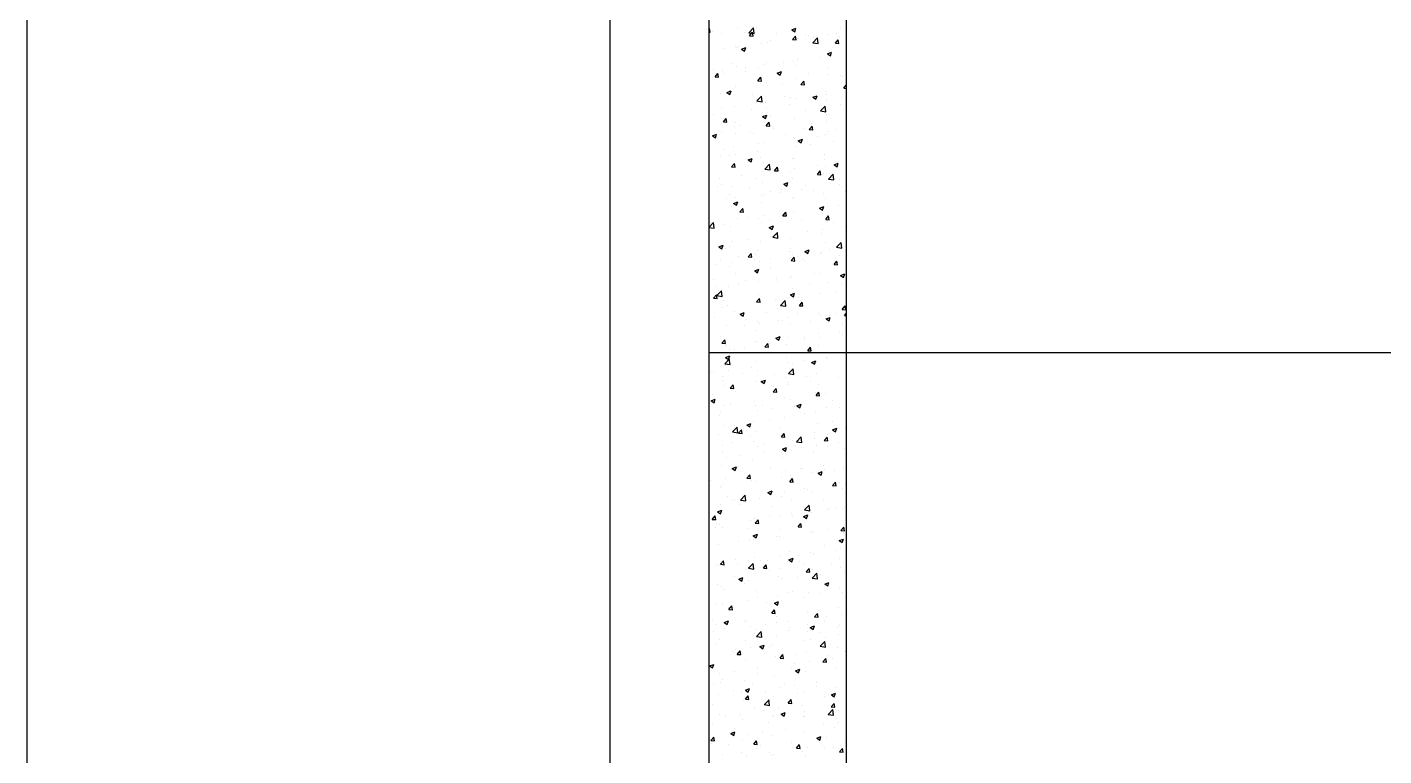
# Model space of a CAD drawing. Header units: millimetres. Extents: x 331487 to 517269, y 198509 to 399936.
# Drawn here: x 424804 to 427073, y 319080 to 320298 of the extents above; entities that cross this region are included whole.
import ezdxf

# ---------------------------------------------------------------- set-up
doc = ezdxf.new("R2010")
doc.units = ezdxf.units.MM
doc.header["$MEASUREMENT"] = 0
doc.layers.add('COLUMN', color=6, linetype='Continuous')
doc.layers.add('FOOTING', color=5, linetype='Continuous')

msp = doc.modelspace()

# ---------------------------------------------------------------- linework, layer by layer
at = {"layer": 'COLUMN'}
for p, q in [((425944.3, 321603.5), (425944.3, 317903.5)), ((426174.3, 318133.5), (426174.3, 321603.5))]:
    msp.add_line(p, q, dxfattribs=at)
at = {"layer": 'COLUMN', "color": 2, "linetype": 'Continuous'}
for p, q in [((425944.3, 320294.3), (425945.6, 320295.8)), ((425944.3, 320289.7), (425946.7, 320289.5)), ((425946.7, 320289.5), (425945.6, 320295.8)), ((425949.9, 320291.2), (425949.9, 320291.2)), ((425992.6, 320298.1), (425992.6, 320298.1)), ((426011.2, 320288.6), (426019, 320296.8)), ((426020.1, 320287.3), (426019, 320296.8)), ((426023.5, 320297.9), (426023.5, 320297.9)), ((426082.9, 320293.6), (426089.9, 320296.3)), ((426082.9, 320293.6), (426087.9, 320290.2)), ((426087.9, 320290.2), (426089.9, 320296.3)), ((426164.1, 320296), (426164.1, 320296)), ((425965.2, 320287.9), (425965.2, 320287.9)), ((426003.3, 320289), (426003.3, 320289)), ((426011.2, 320288.6), (426020.1, 320287.3)), ((426012.5, 320283.8), (426017.3, 320289.5)), ((426012.5, 320283.8), (426018.4, 320283.2)), ((426018.4, 320283.2), (426017.3, 320289.5)), ((426031.5, 320270.3), (426031.5, 320270.3)), ((426042.7, 320271.8), (426042.7, 320271.8)), ((426047.5, 320276), (426047.5, 320276)), ((426056.7, 320286.7), (426056.7, 320286.7)), ((426084.2, 320277.5), (426089, 320283.2)), ((426084.2, 320277.5), (426090.2, 320277)), ((426090.2, 320277), (426089, 320283.2)), ((426093.2, 320278.3), (426093.2, 320278.3)), ((426094.6, 320278.6), (426094.6, 320278.6)), ((426105.8, 320286), (426105.8, 320286)), ((426110.1, 320284.5), (426110.1, 320284.5)), ((426117.9, 320272.1), (426125.7, 320280.2)), ((426117.9, 320272.1), (426126.8, 320270.7)), ((426119.6, 320281.9), (426119.6, 320281.9)), ((426126.8, 320270.7), (426125.7, 320280.2)), ((426145.1, 320285.7), (426145.1, 320285.7)), ((426155.9, 320271.2), (426160.7, 320277)), ((426155.9, 320271.2), (426161.9, 320270.7)), ((426157.5, 320286.9), (426157.5, 320286.9)), ((426161.9, 320270.7), (426160.7, 320277)), ((426163.5, 320282.2), (426163.5, 320282.2)), ((425968.6, 320262), (425968.6, 320262)), ((425989.2, 320266), (425989.2, 320266)), ((425991.3, 320264.8), (425991.3, 320264.8)), ((425993.6, 320265.3), (425993.6, 320265.3)), ((425998.9, 320261.3), (426005.9, 320264)), ((425998.9, 320261.3), (426003.8, 320258)), ((426003.8, 320258), (426005.9, 320264)), ((426092, 320245), (426092, 320245)), ((426131.2, 320247.4), (426131.2, 320247.4)), ((426142.6, 320253.3), (426149.6, 320256)), ((426142.6, 320253.3), (426147.6, 320250)), ((426143.9, 320252.5), (426143.9, 320252.5)), ((426144, 320251), (426144, 320251)), ((426147.5, 320250), (426149.6, 320256)), ((425951.5, 320226.7), (425951.5, 320226.7)), ((425967.3, 320225.9), (425967.3, 320225.9)), ((425983.8, 320237.9), (425983.8, 320237.9)), ((425990.1, 320231.5), (425990.1, 320231.5)), ((426004.9, 320224.4), (426004.9, 320224.4)), ((426005.2, 320230.8), (426005.2, 320230.8)), ((426027.3, 320231), (426027.3, 320231)), ((426037.2, 320235.6), (426037.2, 320235.6)), ((426041.5, 320238.6), (426041.5, 320238.6)), ((426058.3, 320222.2), (426058.3, 320222.2)), ((426058.6, 320221.1), (426065.6, 320223.8)), ((426063.5, 320217.7), (426065.6, 320223.8)), ((426068.3, 320239.2), (426068.3, 320239.2)), ((426085.7, 320241), (426085.7, 320241)), ((426090.6, 320233.4), (426090.6, 320233.4)), ((426093.3, 320242.4), (426093.3, 320242.4)), ((426144, 320231.1), (426144, 320231.1)), ((425954.6, 320214.8), (425959.4, 320220.6)), ((425954.6, 320214.8), (425960.6, 320214.3)), ((425960.6, 320214.3), (425959.4, 320220.6)), ((425969, 320221), (425969, 320221)), ((426026.3, 320208.5), (426031.2, 320214.3)), ((426026.3, 320208.5), (426032.3, 320208)), ((426032.3, 320208), (426031.2, 320214.3)), ((426040.3, 320205.3), (426040.3, 320205.3)), ((426042, 320199.7), (426042, 320199.7)), ((426058.6, 320221.1), (426063.5, 320217.7)), ((426067, 320203), (426067, 320203)), ((426090.8, 320211.7), (426090.8, 320211.7)), ((426098.1, 320202.3), (426102.9, 320208)), ((426098.1, 320202.3), (426104, 320201.7)), ((426104, 320201.7), (426102.9, 320208)), ((426104.9, 320208), (426104.9, 320208)), ((426111.7, 320219.9), (426111.7, 320219.9)), ((426142.7, 320219.2), (426142.7, 320219.2)), ((426165.1, 320217.7), (426165.1, 320217.7)), ((426168.1, 320216.3), (426168.1, 320216.3)), ((426169.8, 320196), (426174.3, 320201.4)), ((425963.9, 320187), (425963.9, 320187)), ((425974.5, 320188.8), (425981.5, 320191.5)), ((425974.5, 320188.8), (425979.5, 320185.5)), ((425978.8, 320191.4), (425978.8, 320191.4)), ((425979.5, 320185.5), (425981.5, 320191.5)), ((425988.9, 320198.2), (425988.9, 320198.2)), ((426017.3, 320184.8), (426017.3, 320184.8)), ((426024.5, 320174.7), (426032.3, 320182.8)), ((426033.3, 320173.3), (426032.2, 320182.8)), ((426070.7, 320182.5), (426070.7, 320182.5)), ((426081.5, 320181.3), (426081.5, 320181.3)), ((426089.5, 320178.4), (426089.5, 320178.4)), ((426118.2, 320180.8), (426125.2, 320183.5)), ((426118.2, 320180.8), (426123.2, 320177.5)), ((426123.2, 320177.5), (426125.2, 320183.5)), ((426124.1, 320180.3), (426124.1, 320180.3)), ((426139.9, 320191.3), (426139.9, 320191.3)), ((426141.5, 320185.9), (426141.5, 320185.9)), ((426141.8, 320176.9), (426141.8, 320176.9)), ((426166.8, 320180.2), (426166.8, 320180.2)), ((426169.8, 320196), (426174.3, 320195.6)), ((425964.9, 320161.3), (425964.9, 320161.3)), ((425987.7, 320164.9), (425987.7, 320164.9)), ((426015.7, 320160.3), (426015.7, 320160.3)), ((426023.2, 320171.3), (426023.2, 320171.3)), ((426024.5, 320174.7), (426033.3, 320173.3)), ((426039, 320172), (426039, 320172)), ((426040.7, 320163.6), (426040.7, 320163.6)), ((426078.6, 320168.6), (426078.6, 320168.6)), ((426105.5, 320159.4), (426105.5, 320159.4)), ((426131.2, 320158.1), (426139, 320166.2)), ((426131.2, 320158.1), (426140.1, 320156.7)), ((426140.1, 320156.7), (426139, 320166.2)), ((426163.8, 320169.4), (426163.8, 320169.4)), ((425944.5, 320135.9), (425944.5, 320135.9)), ((425952.5, 320152), (425952.5, 320152)), ((425968.5, 320139.6), (425973.3, 320145.3)), ((425968.5, 320139.6), (425974.5, 320139.1)), ((425974.5, 320139.1), (425973.3, 320145.3)), ((425986.5, 320131.7), (425986.5, 320131.7)), ((425988.9, 320139.3), (425988.9, 320139.3)), ((425997.9, 320133.7), (425997.9, 320133.7)), ((426034.2, 320148.6), (426041.2, 320151.2)), ((426034.2, 320148.6), (426039.2, 320145.2)), ((426037.8, 320138.7), (426037.8, 320138.7)), ((426039.2, 320145.2), (426041.2, 320151.2)), ((426040.2, 320133.3), (426045, 320139.1)), ((426040.2, 320133.3), (426046.2, 320132.8)), ((426046.2, 320132.8), (426045, 320139.1)), ((426047.2, 320149.3), (426047.2, 320149.3)), ((426051.2, 320131.4), (426051.2, 320131.4)), ((426088.3, 320145.1), (426088.3, 320145.1)), ((426111.9, 320127.1), (426116.8, 320132.8)), ((426115.5, 320137.4), (426115.5, 320137.4)), ((426117.9, 320126.5), (426116.8, 320132.8)), ((426140.3, 320152.6), (426140.3, 320152.6)), ((426140.5, 320140.7), (426140.5, 320140.7)), ((425950.2, 320116.3), (425957.2, 320119)), ((425950.2, 320116.3), (425955.2, 320112.9)), ((425955.2, 320112.9), (425957.2, 320119)), ((425965.6, 320122.5), (425965.6, 320122.5)), ((425989.4, 320120.8), (425989.4, 320120.8)), ((426014.4, 320124.1), (426014.4, 320124.1)), ((426018.9, 320120.3), (426018.9, 320120.3)), ((426052.3, 320129.1), (426052.3, 320129.1)), ((426072.3, 320118), (426072.3, 320118)), ((426085.4, 320114.3), (426085.4, 320114.3)), ((426087.1, 320111.8), (426087.1, 320111.8)), ((426093.9, 320108.3), (426100.9, 320111)), ((426093.9, 320108.3), (426098.9, 320104.9)), ((426098.9, 320104.9), (426100.9, 320111)), ((426104.6, 320129.2), (426104.6, 320129.2)), ((426111.9, 320127.1), (426117.9, 320126.5)), ((426125.7, 320115.7), (426125.7, 320115.7)), ((426139.1, 320119.3), (426139.1, 320119.3)), ((426143.7, 320124.4), (426143.7, 320124.4)), ((426158, 320126.9), (426158, 320126.9)), ((425968.7, 320094.3), (425968.7, 320094.3)), ((425985.3, 320098.4), (425985.3, 320098.4)), ((426026, 320089.7), (426026, 320089.7)), ((426027, 320104.3), (426027, 320104.3)), ((426036.6, 320105.4), (426036.6, 320105.4)), ((426089.1, 320098), (426089.1, 320098)), ((426114.2, 320101.3), (426114.2, 320101.3)), ((426137.8, 320086), (426137.8, 320086)), ((426152.1, 320106.3), (426152.1, 320106.3)), ((425963.1, 320081.4), (425963.1, 320081.4)), ((425978, 320082.9), (425978, 320082.9)), ((425982.4, 320064.4), (425987.2, 320070.1)), ((425982.4, 320064.4), (425988.3, 320063.9)), ((425984, 320065.1), (425984, 320065.1)), ((425988.3, 320063.9), (425987.2, 320070.1)), ((425988.1, 320084.7), (425988.1, 320084.7)), ((426009.9, 320076), (426016.9, 320078.7)), ((426009.9, 320076), (426014.9, 320072.7)), ((426014.9, 320072.7), (426016.9, 320078.7)), ((426031.3, 320080.6), (426031.3, 320080.6)), ((426035.4, 320072.1), (426035.4, 320072.1)), ((426037.7, 320060.7), (426045.5, 320068.8)), ((426046.6, 320059.3), (426045.5, 320068.8)), ((426054.1, 320058.1), (426058.9, 320063.9)), ((426060.1, 320057.6), (426058.9, 320063.8)), ((426084.7, 320078.3), (426084.7, 320078.3)), ((426085.9, 320078.5), (426085.9, 320078.5)), ((426125.7, 320066.8), (426125.7, 320066.8)), ((426138.1, 320076.1), (426138.1, 320076.1)), ((426139.6, 320064.7), (426139.6, 320064.7)), ((426153.6, 320068), (426160.6, 320070.7)), ((426153.6, 320068), (426158.6, 320064.7)), ((426158.6, 320064.7), (426160.6, 320070.7)), ((425961.8, 320045.2), (425961.8, 320045.2)), ((425999.7, 320050.2), (425999.7, 320050.2)), ((426022.9, 320044.7), (426022.9, 320044.7)), ((426037.7, 320060.7), (426046.6, 320059.3)), ((426054.1, 320058.1), (426060.1, 320057.6)), ((426062.8, 320058.5), (426062.8, 320058.5)), ((426081.2, 320054.7), (426081.2, 320054.7)), ((426084.7, 320045.2), (426084.7, 320045.2)), ((426087.9, 320061.8), (426087.9, 320061.8)), ((426125.8, 320051.8), (426130.6, 320057.6)), ((426125.8, 320051.8), (426131.8, 320051.3)), ((426131.8, 320051.3), (426130.6, 320057.6)), ((426136.6, 320052.7), (426136.6, 320052.7)), ((426144.4, 320044.2), (426152.2, 320052.3)), ((426144.4, 320044.2), (426153.3, 320042.8)), ((426153.3, 320042.8), (426152.2, 320052.3)), ((426163.5, 320042.7), (426163.5, 320042.7)), ((425958.5, 320031.8), (425958.5, 320031.8)), ((425964.6, 320034.7), (425964.6, 320034.7)), ((425979.6, 320018.3), (425979.6, 320018.3)), ((425982.8, 320031.8), (425982.8, 320031.8)), ((426011.9, 320029.5), (426011.9, 320029.5)), ((426034.2, 320038.8), (426034.2, 320038.8)), ((426036.5, 320019.1), (426036.5, 320019.1)), ((426046.9, 320022.7), (426046.9, 320022.7)), ((426061.6, 320022.4), (426061.6, 320022.4)), ((426065.2, 320027.2), (426065.2, 320027.2)), ((426069.6, 320035.8), (426076.6, 320038.5)), ((426069.6, 320035.8), (426074.6, 320032.4)), ((426074.6, 320032.4), (426076.6, 320038.5)), ((426099.4, 320027.4), (426099.4, 320027.4)), ((426105.2, 320032.7), (426105.2, 320032.7)), ((426118.6, 320025), (426118.6, 320025)), ((426135.4, 320019.4), (426135.4, 320019.4)), ((426162.6, 320035.7), (426162.6, 320035.7)), ((426172, 320022.7), (426172, 320022.7)), ((425973.4, 320010.8), (425973.4, 320010.8)), ((425981.6, 319998.5), (425981.6, 319998.5)), ((425985.6, 320003.5), (425992.6, 320006.2)), ((425985.6, 320003.5), (425990.5, 320000.2)), ((425988.6, 320012.7), (425988.6, 320012.7)), ((425990.5, 320000.2), (425992.6, 320006.2)), ((425996.2, 319989.2), (426001.1, 319994.9)), ((426002.2, 319988.6), (426001.1, 319994.9)), ((426032.9, 320016.1), (426032.9, 320016.1)), ((426033, 320005.5), (426033, 320005.5)), ((426083.5, 320011.9), (426083.5, 320011.9)), ((426086.3, 320013.8), (426086.3, 320013.8)), ((426129.3, 319995.5), (426136.3, 319998.2)), ((426129.3, 319995.5), (426134.2, 319992.2)), ((426134.2, 319992.2), (426136.3, 319998.2)), ((426136.3, 319996.3), (426136.3, 319996.3)), ((426139.7, 320011.6), (426139.7, 320011.6)), ((426143.4, 319997.7), (426143.4, 319997.7)), ((426161.3, 319999.6), (426161.3, 319999.6)), ((425992, 319978.7), (425992, 319978.7)), ((425996.2, 319989.2), (426002.2, 319988.6)), ((426010.2, 319979.7), (426010.2, 319979.7)), ((426026.8, 319977.7), (426026.8, 319977.7)), ((426031.7, 319972.2), (426031.7, 319972.2)), ((426035.3, 319983), (426035.3, 319983)), ((426045.4, 319976.4), (426045.4, 319976.4)), ((426068, 319982.9), (426072.8, 319988.6)), ((426068, 319982.9), (426073.9, 319982.4)), ((426073.9, 319982.4), (426072.8, 319988.6)), ((426073.1, 319987.9), (426073.1, 319987.9)), ((426082.2, 319978.6), (426082.2, 319978.6)), ((426085.1, 319987.7), (426085.1, 319987.7)), ((426098.7, 319974.2), (426098.7, 319974.2)), ((426134.2, 319986.1), (426134.2, 319986.1)), ((426139.7, 319976.6), (426144.5, 319982.4)), ((426139.7, 319976.6), (426145.7, 319976.1)), ((426145.7, 319976.1), (426144.5, 319982.4)), ((425944.3, 319963.4), (425952, 319971.4)), ((425944.3, 319963.3), (425953.1, 319961.9)), ((425947.1, 319971.3), (425947.1, 319971.3)), ((425953.1, 319961.9), (425952, 319971.4)), ((425968.4, 319967.7), (425968.4, 319967.7)), ((425980.4, 319965.2), (425980.4, 319965.2)), ((426045.3, 319963.3), (426052.3, 319966)), ((426045.3, 319963.3), (426050.2, 319959.9)), ((426050.2, 319959.9), (426052.2, 319966)), ((426051, 319946.8), (426058.8, 319954.9)), ((426059.9, 319945.4), (426058.8, 319954.9)), ((426110, 319956.8), (426110, 319956.8)), ((426133, 319952.9), (426133, 319952.9)), ((426135, 319960.1), (426135, 319960.1)), ((426152.1, 319971.9), (426152.1, 319971.9)), ((426172.9, 319965.1), (426172.9, 319965.1)), ((425961.2, 319931), (425968.2, 319933.7)), ((425961.2, 319931), (425966.2, 319927.7)), ((425966.2, 319927.7), (425968.2, 319933.7)), ((425972.5, 319927.6), (425972.5, 319927.6)), ((425979.2, 319931.9), (425979.2, 319931.9)), ((425983.9, 319940.2), (425983.9, 319940.2)), ((426008.9, 319943.5), (426008.9, 319943.5)), ((426030.5, 319939), (426030.5, 319939)), ((426046.8, 319948.5), (426046.8, 319948.5)), ((426051, 319946.7), (426059.9, 319945.4)), ((426080.9, 319928.1), (426080.9, 319928.1)), ((426081, 319945.4), (426081, 319945.4)), ((426139.3, 319938.1), (426139.3, 319938.1)), ((426157.7, 319930.2), (426165.5, 319938.3)), ((426157.7, 319930.2), (426166.6, 319928.8)), ((426166.6, 319928.8), (426165.5, 319938.3)), ((425944.3, 319919.7), (425944.4, 319919.7)), ((425944.4, 319919.7), (425944.3, 319919.7)), ((425964.3, 319908), (425964.3, 319908)), ((425982.6, 319904.1), (425982.6, 319904.1)), ((425993.6, 319914.1), (425993.6, 319914.1)), ((426010.1, 319913.9), (426014.9, 319919.7)), ((426010.1, 319913.9), (426016.1, 319913.4)), ((426016.1, 319913.4), (426014.9, 319919.7)), ((426020.5, 319909.1), (426020.5, 319909.1)), ((426022.6, 319918), (426022.6, 319918)), ((426025.9, 319925.3), (426025.9, 319925.3)), ((426029.3, 319905.7), (426029.3, 319905.7)), ((426047, 319911.9), (426047, 319911.9)), ((426079.3, 319923.1), (426079.3, 319923.1)), ((426079.8, 319912.1), (426079.8, 319912.1)), ((426081.8, 319907.7), (426086.7, 319913.4)), ((426081.8, 319907.7), (426087.8, 319907.1)), ((426083.7, 319917.4), (426083.7, 319917.4)), ((426087.8, 319907.1), (426086.7, 319913.4)), ((426100.3, 319909.6), (426100.3, 319909.6)), ((426104.9, 319923), (426111.9, 319925.7)), ((426104.9, 319923), (426109.9, 319919.6)), ((426104.9, 319906.1), (426104.9, 319906.1)), ((426108.7, 319920.7), (426108.7, 319920.7)), ((426109.9, 319919.6), (426111.9, 319925.7)), ((426131.8, 319919.6), (426131.8, 319919.6)), ((426132.6, 319920.8), (426132.6, 319920.8)), ((426146.6, 319925.7), (426146.6, 319925.7)), ((426153.6, 319901.4), (426158.4, 319907.1)), ((426153.7, 319907.4), (426153.7, 319907.4)), ((426159.5, 319900.9), (426158.4, 319907.1)), ((426163.2, 319916.1), (426163.2, 319916.1)), ((425957.6, 319900.8), (425957.6, 319900.8)), ((425978, 319898.6), (425978, 319898.6)), ((425988.3, 319886.1), (425988.3, 319886.1)), ((426020.9, 319890.8), (426027.9, 319893.4)), ((426020.9, 319890.8), (426025.9, 319887.4)), ((426025.9, 319887.4), (426027.9, 319893.4)), ((426046.6, 319896.1), (426046.6, 319896.1)), ((426120.3, 319886.2), (426120.3, 319886.2)), ((426130.5, 319886.3), (426130.5, 319886.3)), ((426153.6, 319901.4), (426159.5, 319900.9)), ((426164.6, 319882.7), (426171.6, 319885.4)), ((426164.6, 319882.7), (426169.6, 319879.4)), ((426169.6, 319879.4), (426171.6, 319885.4)), ((425952.6, 319876.7), (425952.6, 319876.7)), ((425956.3, 319864.6), (425956.3, 319864.6)), ((425976.7, 319865.3), (425976.7, 319865.3)), ((425994.2, 319869.6), (425994.2, 319869.6)), ((426006, 319874.5), (426006, 319874.5)), ((426028.1, 319872.4), (426028.1, 319872.4)), ((426057.4, 319877.9), (426057.4, 319877.9)), ((426059.4, 319872.2), (426059.4, 319872.2)), ((426078.6, 319878.8), (426078.6, 319878.8)), ((426082.4, 319881.2), (426082.4, 319881.2)), ((426084.8, 319861.1), (426084.8, 319861.1)), ((426112.7, 319870), (426112.7, 319870)), ((426143.1, 319871.1), (426143.1, 319871.1)), ((426166.1, 319867.7), (426166.1, 319867.7)), ((425952.3, 319845), (425957.1, 319850.7)), ((425952.3, 319845), (425958.2, 319844.5)), ((425958.2, 319844.5), (425957.1, 319850.7)), ((425957.5, 319849.3), (425965.3, 319857.5)), ((425957.5, 319849.3), (425966.4, 319847.9)), ((425966.4, 319847.9), (425965.3, 319857.4)), ((425968.1, 319841.1), (425968.1, 319841.1)), ((426024, 319838.7), (426028.8, 319844.5)), ((426024, 319838.7), (426030, 319838.2)), ((426026.5, 319851.1), (426026.5, 319851.1)), ((426026.9, 319839.1), (426026.9, 319839.1)), ((426030, 319838.2), (426028.8, 319844.5)), ((426031.1, 319838.5), (426031.1, 319838.5)), ((426056.1, 319841.8), (426056.1, 319841.8)), ((426064.2, 319832.8), (426072, 319840.9)), ((426073.1, 319831.4), (426072, 319840.9)), ((426077.4, 319845.5), (426077.4, 319845.5)), ((426080.6, 319850.5), (426087.6, 319853.2)), ((426080.6, 319850.5), (426085.6, 319847.1)), ((426085.6, 319847.1), (426087.6, 319853.2)), ((426094, 319846.8), (426094, 319846.8)), ((426095.7, 319832.4), (426100.5, 319838.2)), ((426101.7, 319831.9), (426100.5, 319838.2)), ((426129.3, 319853), (426129.3, 319853)), ((426157.1, 319855.1), (426157.1, 319855.1)), ((425967.9, 319830.2), (425967.9, 319830.2)), ((425975.5, 319832), (425975.5, 319832)), ((425986.5, 319823.4), (425986.5, 319823.4)), ((425996.6, 319818.2), (426003.6, 319820.9)), ((425996.6, 319818.2), (426001.6, 319814.9)), ((426001.6, 319814.9), (426003.6, 319820.9)), ((426039.9, 319821.1), (426039.9, 319821.1)), ((426064.2, 319832.8), (426073.1, 319831.4)), ((426093.3, 319818.9), (426093.3, 319818.9)), ((426095.7, 319832.4), (426101.7, 319831.9)), ((426128.1, 319819.7), (426128.1, 319819.7)), ((426130.8, 319815.6), (426130.8, 319815.6)), ((426146.7, 319816.6), (426146.7, 319816.6)), ((426155.8, 319818.9), (426155.8, 319818.9)), ((426167.4, 319826.2), (426172.3, 319831.9)), ((426167.4, 319826.2), (426173.4, 319825.7)), ((426171, 319816.2), (426174.3, 319819.8)), ((426171, 319816.2), (426174.3, 319815.7)), ((426173.4, 319825.6), (426172.3, 319831.9)), ((425954.2, 319812.2), (425954.2, 319812.2)), ((425974.3, 319798.8), (425974.3, 319798.8)), ((426004.7, 319799.1), (426004.7, 319799.1)), ((426007.6, 319809.9), (426007.6, 319809.9)), ((426022.3, 319791.4), (426022.3, 319791.4)), ((426025.7, 319805.8), (426025.7, 319805.8)), ((426029.8, 319802.3), (426029.8, 319802.3)), ((426061, 319807.7), (426061, 319807.7)), ((426067.7, 319807.3), (426067.7, 319807.3)), ((426076.2, 319812.2), (426076.2, 319812.2)), ((426080.6, 319801.4), (426080.6, 319801.4)), ((426114.4, 319805.4), (426114.4, 319805.4)), ((426139, 319811.4), (426139, 319811.4)), ((426140.3, 319810.2), (426147.3, 319812.9)), ((426140.3, 319810.2), (426145.3, 319806.9)), ((426145.3, 319806.9), (426147.3, 319812.9)), ((426167.7, 319803.2), (426167.7, 319803.2)), ((425964, 319781.4), (425964, 319781.4)), ((425966.1, 319769.8), (425971, 319775.5)), ((425966.1, 319769.8), (425972.1, 319769.3)), ((425966.6, 319772.6), (425966.6, 319772.6)), ((425972.1, 319769.3), (425971, 319775.5)), ((426020, 319770.3), (426020, 319770.3)), ((426024.4, 319772.5), (426024.4, 319772.5)), ((426037.9, 319763.5), (426042.7, 319769.3)), ((426041.3, 319767.9), (426041.3, 319767.9)), ((426043.8, 319763), (426042.7, 319769.2)), ((426046.3, 319769.5), (426046.3, 319769.5)), ((426056.3, 319778), (426063.3, 319780.7)), ((426056.3, 319778), (426061.3, 319774.6)), ((426061.2, 319774.6), (426063.3, 319780.7)), ((426073.4, 319768), (426073.4, 319768)), ((426075, 319778.9), (426075, 319778.9)), ((426104.5, 319776.2), (426104.5, 319776.2)), ((426104.6, 319779.5), (426104.6, 319779.5)), ((426126.9, 319786.4), (426126.9, 319786.4)), ((426129.5, 319779.5), (426129.5, 319779.5)), ((426162.9, 319789.5), (426162.9, 319789.5)), ((426167.4, 319784.5), (426167.4, 319784.5)), ((425972.3, 319745.7), (425979.3, 319748.4)), ((425972.3, 319745.7), (425977.2, 319742.4)), ((425973.1, 319765.5), (425973.1, 319765.5)), ((425977.2, 319742.4), (425979.3, 319748.4)), ((425978.4, 319759.6), (425978.4, 319759.6)), ((425988, 319759.4), (425988, 319759.4)), ((426003.5, 319762.9), (426003.5, 319762.9)), ((426037.9, 319763.5), (426043.8, 319763)), ((426073.7, 319745.6), (426073.7, 319745.6)), ((426109.6, 319757.2), (426114.4, 319763)), ((426109.6, 319757.2), (426115.6, 319756.7)), ((426115.6, 319756.7), (426114.4, 319763)), ((426125.7, 319753.1), (426125.7, 319753.1)), ((426126.8, 319765.8), (426126.8, 319765.8)), ((425970.8, 319735.4), (425978.6, 319743.5)), ((425970.8, 319735.4), (425979.7, 319734)), ((425971.9, 319732.2), (425971.9, 319732.2)), ((425977.2, 319723.5), (425977.2, 319723.5)), ((425979.7, 319734), (425978.5, 319743.5)), ((426015, 319728.5), (426015, 319728.5)), ((426023.2, 319739.2), (426023.2, 319739.2)), ((426026.2, 319724.4), (426026.2, 319724.4)), ((426077.5, 319718.8), (426085.3, 319726.9)), ((426078.2, 319736.8), (426078.2, 319736.8)), ((426084.5, 319734.5), (426084.5, 319734.5)), ((426086.4, 319717.4), (426085.3, 319726.9)), ((426103.2, 319740.1), (426103.2, 319740.1)), ((426116, 319737.7), (426123, 319740.4)), ((426116, 319737.7), (426120.9, 319734.4)), ((426120.9, 319734.4), (426123, 319740.4)), ((426141.1, 319745), (426141.1, 319745)), ((426142.8, 319744.5), (426142.8, 319744.5)), ((425947.1, 319721.5), (425947.1, 319721.5)), ((425952.1, 319720.2), (425952.1, 319720.2)), ((425967.8, 319714.4), (425967.8, 319714.4)), ((425968.2, 319708), (425968.2, 319708)), ((425980, 319694.6), (425984.8, 319700.3)), ((425986, 319694), (425984.8, 319700.3)), ((426000.5, 319719.2), (426000.5, 319719.2)), ((426021.6, 319705.8), (426021.6, 319705.8)), ((426022, 319705.9), (426022, 319705.9)), ((426031.9, 319705.5), (426038.9, 319708.1)), ((426031.9, 319705.5), (426036.9, 319702.1)), ((426036.9, 319702.1), (426038.9, 319708.1)), ((426053.9, 319716.9), (426053.9, 319716.9)), ((426072.5, 319712.3), (426072.5, 319712.3)), ((426075, 319703.5), (426075, 319703.5)), ((426076.9, 319700.6), (426076.9, 319700.6)), ((426077.5, 319718.8), (426086.4, 319717.4)), ((426107.3, 319714.7), (426107.3, 319714.7)), ((426114.8, 319705.6), (426114.8, 319705.6)), ((426124.5, 319719.8), (426124.5, 319719.8)), ((426128.4, 319701.3), (426128.4, 319701.3)), ((426160.7, 319712.4), (426160.7, 319712.4)), ((425950.9, 319684), (425950.9, 319684)), ((425970.7, 319698.9), (425970.7, 319698.9)), ((425980, 319694.6), (425986, 319694)), ((425988.7, 319689), (425988.7, 319689)), ((426051.7, 319688.3), (426056.6, 319694)), ((426051.7, 319688.3), (426057.7, 319687.8)), ((426051.9, 319697.3), (426051.9, 319697.3)), ((426057.7, 319687.8), (426056.6, 319694)), ((426071.3, 319679), (426071.3, 319679)), ((426123.2, 319686.5), (426123.2, 319686.5)), ((426123.5, 319682), (426128.3, 319687.8)), ((426123.5, 319682), (426129.4, 319681.5)), ((426129.4, 319681.5), (426128.3, 319687.7)), ((426138.7, 319684.8), (426138.7, 319684.8)), ((425947.9, 319673.2), (425954.9, 319675.9)), ((425947.9, 319673.2), (425952.9, 319669.9)), ((425952.9, 319669.8), (425954.9, 319675.9)), ((425963.7, 319654.8), (425963.7, 319654.8)), ((425969.5, 319665.6), (425969.5, 319665.6)), ((425980.6, 319668.4), (425980.6, 319668.4)), ((426020.8, 319672.6), (426020.8, 319672.6)), ((426022, 319664.8), (426022, 319664.8)), ((426025.6, 319657.9), (426025.6, 319657.9)), ((426034, 319666.1), (426034, 319666.1)), ((426050.6, 319661.2), (426050.6, 319661.2)), ((426080.4, 319674.8), (426080.4, 319674.8)), ((426087.4, 319663.9), (426087.4, 319663.9)), ((426088.5, 319666.2), (426088.5, 319666.2)), ((426091.6, 319665.2), (426098.6, 319667.9)), ((426091.6, 319665.2), (426096.6, 319661.8)), ((426096.6, 319661.8), (426098.6, 319667.9)), ((426140.8, 319661.6), (426140.8, 319661.6)), ((426151.6, 319674.5), (426151.6, 319674.5)), ((426162.6, 319662.8), (426162.6, 319662.8)), ((426173.4, 319660.3), (426173.4, 319660.3)), ((425962.4, 319649.6), (425962.4, 319649.6)), ((425968.2, 319632.3), (425968.2, 319632.3)), ((425987.7, 319632.8), (425987.7, 319632.8)), ((426007.6, 319632.9), (426014.6, 319635.6)), ((426007.6, 319632.9), (426012.6, 319629.6)), ((426012.6, 319629.6), (426014.6, 319635.6)), ((426019.6, 319639.4), (426019.6, 319639.4)), ((426046, 319642.8), (426046, 319642.8)), ((426070.1, 319645.8), (426070.1, 319645.8)), ((426104.3, 319652.8), (426104.3, 319652.8)), ((426122, 319653.3), (426122, 319653.3)), ((426125.3, 319635), (426125.3, 319635)), ((426150.4, 319638.3), (426150.4, 319638.3)), ((425961.2, 319617.3), (425961.2, 319617.3)), ((425984, 319621.4), (425991.8, 319629.5)), ((425984, 319621.4), (425992.9, 319620)), ((425992.9, 319620), (425991.8, 319629.5)), ((425993.9, 319619.3), (425998.7, 319625.1)), ((425993.9, 319619.3), (425999.9, 319618.8)), ((425999.9, 319618.8), (425998.7, 319625.1)), ((425999.3, 319618.4), (425999.3, 319618.4)), ((426014.5, 319615), (426014.5, 319615)), ((426024.3, 319621.7), (426024.3, 319621.7)), ((426062.2, 319626.7), (426062.2, 319626.7)), ((426065.6, 319613.1), (426070.4, 319618.8)), ((426065.6, 319613.1), (426071.6, 319612.5)), ((426067.9, 319612.8), (426067.9, 319612.8)), ((426068.9, 319612.5), (426068.9, 319612.5)), ((426071.6, 319612.5), (426070.4, 319618.8)), ((426090.8, 319604.9), (426098.5, 319613)), ((426099.6, 319603.5), (426098.5, 319613)), ((426120.8, 319620), (426120.8, 319620)), ((426121.3, 319610.5), (426121.3, 319610.5)), ((426137.3, 319606.8), (426142.2, 319612.5)), ((426143.3, 319606.3), (426142.2, 319612.5)), ((426142.5, 319617.8), (426142.5, 319617.8)), ((426151.3, 319624.9), (426158.3, 319627.6)), ((426151.3, 319624.9), (426156.3, 319621.6)), ((426156.3, 319621.6), (426158.3, 319627.6)), ((426172.2, 319627), (426172.2, 319627)), ((425967, 319599), (425967, 319599)), ((425967.5, 319587.8), (425967.5, 319587.8)), ((425982.2, 319603.8), (425982.2, 319603.8)), ((426018.4, 319606.1), (426018.4, 319606.1)), ((426025.9, 319597.8), (426025.9, 319597.8)), ((426035.6, 319601.6), (426035.6, 319601.6)), ((426035.9, 319587.3), (426035.9, 319587.3)), ((426067.3, 319592.7), (426074.3, 319595.4)), ((426067.3, 319592.7), (426072.3, 319589.3)), ((426072.3, 319589.3), (426074.3, 319595.4)), ((426084.2, 319607.8), (426084.2, 319607.8)), ((426089, 319599.3), (426089, 319599.3)), ((426090.7, 319604.8), (426099.6, 319603.5)), ((426099, 319595.6), (426099, 319595.6)), ((426119.6, 319586.7), (426119.6, 319586.7)), ((426124.1, 319598.9), (426124.1, 319598.9)), ((426137.3, 319606.8), (426143.3, 319606.3)), ((426142.4, 319597.1), (426142.4, 319597.1)), ((426161.9, 319603.9), (426161.9, 319603.9)), ((426170.9, 319593.7), (426170.9, 319593.7)), ((425965.8, 319565.7), (425965.8, 319565.7)), ((425973, 319579), (425973, 319579)), ((425994.6, 319564.2), (425994.6, 319564.2)), ((425998, 319582.3), (425998, 319582.3)), ((426017.1, 319572.8), (426017.1, 319572.8)), ((426067.7, 319579.2), (426067.7, 319579.2)), ((426135.6, 319564.4), (426135.6, 319564.4)), ((425971.7, 319542.9), (425971.7, 319542.9)), ((425983.3, 319560.4), (425990.3, 319563.1)), ((425983.3, 319560.4), (425988.3, 319557.1)), ((425988.3, 319557.1), (425990.3, 319563.1)), ((426007.8, 319544.1), (426012.6, 319549.9)), ((426007.8, 319544.1), (426013.7, 319543.6)), ((426009.6, 319547.8), (426009.6, 319547.8)), ((426013.7, 319543.6), (426012.6, 319549.9)), ((426048, 319561.9), (426048, 319561.9)), ((426066.4, 319545.9), (426066.4, 319545.9)), ((426072.7, 319556.2), (426072.7, 319556.2)), ((426079.5, 319537.8), (426084.3, 319543.6)), ((426080.1, 319548.2), (426080.1, 319548.2)), ((426085.5, 319537.3), (426084.3, 319543.6)), ((426097.8, 319559.5), (426097.8, 319559.5)), ((426101.4, 319559.7), (426101.4, 319559.7)), ((426118.4, 319553.4), (426118.4, 319553.4)), ((426127, 319552.4), (426134, 319555.1)), ((426127, 319552.4), (426132, 319549.1)), ((426132, 319549.1), (426134, 319555.1)), ((426138.4, 319558.2), (426138.4, 319558.2)), ((426154.8, 319557.4), (426154.8, 319557.4)), ((426169.7, 319560.4), (426169.7, 319560.4)), ((425946.7, 319539.6), (425946.7, 319539.6)), ((425963.4, 319528.1), (425963.4, 319528.1)), ((425964.6, 319532.4), (425964.6, 319532.4)), ((426015.9, 319539.5), (426015.9, 319539.5)), ((426021.7, 319538.2), (426021.7, 319538.2)), ((426043, 319520.2), (426050, 319522.9)), ((426043, 319520.2), (426048, 319516.8)), ((426047.9, 319516.8), (426050, 319522.9)), ((426071.5, 319520), (426071.5, 319520)), ((426079.5, 319537.8), (426085.5, 319537.3)), ((426104, 319526.2), (426104, 319526.2)), ((426109.3, 319525), (426109.3, 319525)), ((426117.2, 319520.1), (426117.2, 319520.1)), ((426151.2, 319531.6), (426156, 319537.3)), ((426151.2, 319531.6), (426157.2, 319531)), ((426157.2, 319531), (426156, 319537.3)), ((426162.3, 319536.2), (426162.3, 319536.2)), ((426168.5, 319527.1), (426168.5, 319527.1)), ((426172.5, 319533.3), (426172.5, 319533.3)), ((425945.4, 319503.4), (425945.4, 319503.4)), ((425963.4, 319499.2), (425963.4, 319499.2)), ((425975.2, 319513.1), (425975.2, 319513.1)), ((425983.3, 319508.4), (425983.3, 319508.4)), ((425987.4, 319506.2), (425987.4, 319506.2)), ((425996.3, 319499.6), (425996.3, 319499.6)), ((425997.3, 319507.5), (426005.1, 319515.6)), ((425997.3, 319507.4), (426006.2, 319506.1)), ((426006.2, 319506.1), (426005.1, 319515.6)), ((426014.7, 319506.2), (426014.7, 319506.2)), ((426028.6, 319510.8), (426028.6, 319510.8)), ((426045.7, 319516.2), (426045.7, 319516.2)), ((426046.4, 319516.7), (426046.4, 319516.7)), ((426049.6, 319497.4), (426049.6, 319497.4)), ((426065.2, 319512.6), (426065.2, 319512.6)), ((426081.9, 319508.6), (426081.9, 319508.6)), ((426104, 319490.9), (426111.8, 319499)), ((426112.9, 319489.5), (426111.8, 319499)), ((426135.3, 319506.3), (426135.3, 319506.3)), ((426171.2, 319497.2), (426171.2, 319497.2)), ((425949.9, 319475.2), (425954.7, 319480.9)), ((425949.9, 319475.2), (425955.9, 319474.7)), ((425955.9, 319474.6), (425954.7, 319480.9)), ((425959, 319487.9), (425966, 319490.6)), ((425959, 319487.9), (425963.9, 319484.6)), ((425963.9, 319484.6), (425966, 319490.6)), ((426013.5, 319472.9), (426013.5, 319472.9)), ((426020.1, 319477.3), (426020.1, 319477.3)), ((426021.6, 319468.9), (426026.5, 319474.6)), ((426027.6, 319468.4), (426026.5, 319474.6)), ((426045.1, 319480.6), (426045.1, 319480.6)), ((426064, 319479.3), (426064, 319479.3)), ((426083, 319485.6), (426083, 319485.6)), ((426083.9, 319481.2), (426083.9, 319481.2)), ((426102.7, 319479.9), (426109.7, 319482.6)), ((426102.7, 319479.9), (426107.6, 319476.6)), ((426103, 319495.1), (426103, 319495.1)), ((426104, 319490.9), (426112.9, 319489.5)), ((426107.6, 319476.5), (426109.7, 319482.6)), ((426115.9, 319486.8), (426115.9, 319486.8)), ((426142.2, 319491.2), (426142.2, 319491.2)), ((426146.2, 319493.9), (426146.2, 319493.9)), ((426156.4, 319492.9), (426156.4, 319492.9)), ((426167.3, 319493.8), (426167.3, 319493.8)), ((425955.3, 319462.2), (425955.3, 319462.2)), ((425957, 319469), (425957, 319469)), ((425962.2, 319465.9), (425962.2, 319465.9)), ((425967.3, 319461.2), (425967.3, 319461.2)), ((426008.7, 319460), (426008.7, 319460)), ((426018.6, 319447.7), (426025.6, 319450.3)), ((426021.6, 319468.9), (426027.6, 319468.4)), ((426023.6, 319444.3), (426025.6, 319450.3)), ((426025.6, 319471.2), (426025.6, 319471.2)), ((426062, 319457.7), (426062, 319457.7)), ((426093.4, 319462.6), (426098.2, 319468.4)), ((426093.4, 319462.6), (426099.3, 319462.1)), ((426099.3, 319462.1), (426098.2, 319468.4)), ((426114.7, 319453.5), (426114.7, 319453.5)), ((426115.4, 319455.5), (426115.4, 319455.5)), ((426119.9, 319454.4), (426119.9, 319454.4)), ((426144.9, 319457.7), (426144.9, 319457.7)), ((426165.1, 319456.4), (426169.9, 319462.1)), ((426165.1, 319456.4), (426171.1, 319455.8)), ((426166.1, 319460.6), (426166.1, 319460.6)), ((426168.8, 319453.2), (426168.8, 319453.2)), ((426171.1, 319455.8), (426169.9, 319462.1)), ((425960.9, 319432.6), (425960.9, 319432.6)), ((425993.8, 319437.8), (425993.8, 319437.8)), ((426012.3, 319439.6), (426012.3, 319439.6)), ((426018.6, 319447.7), (426023.6, 319444.3)), ((426018.8, 319441.1), (426018.8, 319441.1)), ((426056.7, 319446.1), (426056.7, 319446.1)), ((426062.8, 319446), (426062.8, 319446)), ((426138.1, 319431.5), (426138.1, 319431.5)), ((426162.4, 319439.6), (426169.4, 319442.3)), ((426162.4, 319439.6), (426167.3, 319436.3)), ((426167.3, 319436.3), (426169.4, 319442.3)), ((425963.8, 319400), (425968.6, 319405.7)), ((425969.8, 319399.4), (425968.6, 319405.7)), ((425989.2, 319408.9), (425989.2, 319408.9)), ((426011.1, 319406.3), (426011.1, 319406.3)), ((426021.4, 319411.5), (426021.4, 319411.5)), ((426030.4, 319406.7), (426030.4, 319406.7)), ((426042.6, 319406.6), (426042.6, 319406.6)), ((426061.6, 319412.7), (426061.6, 319412.7)), ((426078.3, 319407.4), (426085.3, 319410.1)), ((426078.3, 319407.4), (426083.3, 319404)), ((426079.8, 319421.5), (426079.8, 319421.5)), ((426083.3, 319404), (426085.3, 319410.1)), ((426093.6, 319415), (426093.6, 319415)), ((426113.5, 319420.2), (426113.5, 319420.2)), ((426118.6, 319418.3), (426118.6, 319418.3)), ((426156.5, 319423.3), (426156.5, 319423.3)), ((426162, 319409.6), (426162, 319409.6)), ((426164.9, 319427.3), (426164.9, 319427.3)), ((425956.9, 319397.7), (425956.9, 319397.7)), ((425959.7, 319399.3), (425959.7, 319399.3)), ((425963.1, 319401.5), (425963.1, 319401.5)), ((425963.8, 319400), (425969.8, 319399.4)), ((425967.5, 319398.4), (425967.5, 319398.4)), ((425992.5, 319401.7), (425992.5, 319401.7)), ((426010.3, 319395.5), (426010.3, 319395.5)), ((426010.5, 319393.5), (426018.3, 319401.6)), ((426010.5, 319393.5), (426019.4, 319392.1)), ((426019.4, 319392.1), (426018.3, 319401.6)), ((426035.5, 319393.7), (426040.3, 319399.4)), ((426035.5, 319393.7), (426041.5, 319393.2)), ((426041.5, 319393.2), (426040.3, 319399.4)), ((426045.4, 319389.6), (426045.4, 319389.6)), ((426063.6, 319393.2), (426063.6, 319393.2)), ((426095.9, 319404.4), (426095.9, 319404.4)), ((426103.7, 319399.6), (426103.7, 319399.6)), ((426107.2, 319387.4), (426112.1, 319393.2)), ((426107.2, 319387.4), (426113.2, 319386.9)), ((426113.2, 319386.9), (426112.1, 319393.1)), ((426112.3, 319386.9), (426112.3, 319386.9)), ((426117, 319391), (426117, 319391)), ((426117.3, 319376.9), (426125.1, 319385.1)), ((426126.2, 319375.5), (426125, 319385)), ((426130.2, 319383.8), (426130.2, 319383.8)), ((426149.3, 319402.1), (426149.3, 319402.1)), ((426163.6, 319394), (426163.6, 319394)), ((426170.4, 319388.7), (426170.4, 319388.7)), ((425958.5, 319366), (425958.5, 319366)), ((425966.2, 319362.2), (425966.2, 319362.2)), ((425987.1, 319379.6), (425987.1, 319379.6)), ((425994.3, 319375.1), (426001.3, 319377.8)), ((425994.3, 319375.1), (425999.3, 319371.8)), ((425999.3, 319371.8), (426001.3, 319377.8)), ((426004.1, 319367.2), (426004.1, 319367.2)), ((426009.9, 319373), (426009.9, 319373)), ((426060.4, 319379.4), (426060.4, 319379.4)), ((426067.3, 319375.5), (426067.3, 319375.5)), ((426092.3, 319378.8), (426092.3, 319378.8)), ((426117.3, 319376.9), (426126.2, 319375.5)), ((426138, 319367.1), (426145, 319369.8)), ((426138, 319367.1), (426143, 319363.8)), ((426141.9, 319364.6), (426141.9, 319364.6)), ((426143, 319363.8), (426145, 319369.8)), ((426162.4, 319360.7), (426162.4, 319360.7)), ((425969.3, 319358.1), (425969.3, 319358.1)), ((426008.6, 319339.7), (426008.6, 319339.7)), ((426022.7, 319355.8), (426022.7, 319355.8)), ((426025.3, 319344.6), (426025.3, 319344.6)), ((426054, 319334.9), (426061, 319337.6)), ((426059, 319331.5), (426061, 319337.6)), ((426059.1, 319346.1), (426059.1, 319346.1)), ((426066, 319339.4), (426066, 319339.4)), ((426076.1, 319353.6), (426076.1, 319353.6)), ((426083.6, 319354.6), (426083.6, 319354.6)), ((426103.9, 319344.4), (426103.9, 319344.4)), ((426111.1, 319353.6), (426111.1, 319353.6)), ((426129.4, 319351.3), (426129.4, 319351.3)), ((426167, 319352.7), (426167, 319352.7)), ((425957.3, 319332.7), (425957.3, 319332.7)), ((425967, 319334.5), (425967, 319334.5)), ((425977.7, 319324.7), (425982.5, 319330.5)), ((425977.7, 319324.7), (425983.6, 319324.2)), ((425977.8, 319327.8), (425977.8, 319327.8)), ((425983.6, 319324.2), (425982.5, 319330.5)), ((426040.9, 319336.1), (426040.9, 319336.1)), ((426049.4, 319318.5), (426054.2, 319324.2)), ((426049.4, 319318.5), (426055.4, 319317.9)), ((426054, 319334.9), (426059, 319331.5)), ((426055.4, 319317.9), (426054.2, 319324.2)), ((426109.9, 319320.4), (426109.9, 319320.4)), ((426121.1, 319312.2), (426125.9, 319317.9)), ((426127.1, 319311.7), (426125.9, 319317.9)), ((426161.2, 319327.4), (426161.2, 319327.4)), ((426165.7, 319316.6), (426165.7, 319316.6)), ((425949.8, 319307), (425949.8, 319307)), ((425956.1, 319299.4), (425956.1, 319299.4)), ((425970, 319302.6), (425977, 319305.3)), ((425970, 319302.6), (425975, 319299.3)), ((425970.9, 319293.5), (425970.9, 319293.5)), ((425975, 319299.3), (425977, 319305.3)), ((426003.2, 319304.7), (426003.2, 319304.7)), ((426007.4, 319306.5), (426007.4, 319306.5)), ((426014.6, 319296.7), (426014.6, 319296.7)), ((426039.7, 319300), (426039.7, 319300)), ((426056.6, 319302.5), (426056.6, 319302.5)), ((426057.9, 319312.9), (426057.9, 319312.9)), ((426077.5, 319304.9), (426077.5, 319304.9)), ((426079.5, 319294.9), (426079.5, 319294.9)), ((426110, 319300.2), (426110, 319300.2)), ((426113.7, 319294.6), (426120.7, 319297.3)), ((426113.7, 319294.6), (426118.7, 319291.3)), ((426118.7, 319291.3), (426120.7, 319297.3)), ((426121.1, 319312.2), (426127.1, 319311.7)), ((426137.8, 319304.9), (426137.8, 319304.9)), ((426140.7, 319313.3), (426140.7, 319313.3)), ((426160, 319294.1), (426160, 319294.1)), ((426163.3, 319297.9), (426163.3, 319297.9)), ((425951.5, 319288.4), (425951.5, 319288.4)), ((425962.8, 319274.9), (425962.8, 319274.9)), ((426006.2, 319273.2), (426006.2, 319273.2)), ((426021.1, 319284.9), (426021.1, 319284.9)), ((426023.8, 319279.5), (426031.6, 319287.6)), ((426023.8, 319279.5), (426032.7, 319278.1)), ((426024.3, 319291.3), (426024.3, 319291.3)), ((426032.7, 319278.1), (426031.6, 319287.6)), ((426056.7, 319279.6), (426056.7, 319279.6)), ((426077.7, 319289), (426077.7, 319289)), ((426103.4, 319272.9), (426103.4, 319272.9)), ((426108.7, 319287.1), (426108.7, 319287.1)), ((426114.4, 319273.8), (426114.4, 319273.8)), ((426130.5, 319263), (426138.3, 319271.1)), ((426131, 319286.8), (426131, 319286.8)), ((426139.4, 319261.6), (426138.3, 319271.1)), ((426139.4, 319277.1), (426139.4, 319277.1)), ((426161.7, 319283), (426161.7, 319283)), ((425954.9, 319266.1), (425954.9, 319266.1)), ((425983.3, 319253.9), (425983.3, 319253.9)), ((425986.8, 319252.9), (425986.8, 319252.9)), ((425988.3, 319257.2), (425988.3, 319257.2)), ((425991.5, 319249.5), (425996.4, 319255.3)), ((425991.5, 319249.5), (425997.5, 319249)), ((425997.5, 319249), (425996.4, 319255.3)), ((426013.4, 319260.5), (426013.4, 319260.5)), ((426029.7, 319262.4), (426036.7, 319265)), ((426029.7, 319262.4), (426034.6, 319259)), ((426034.6, 319259), (426036.7, 319265)), ((426036.7, 319251.6), (426036.7, 319251.6)), ((426045.1, 319262.9), (426045.1, 319262.9)), ((426051.2, 319265.5), (426051.2, 319265.5)), ((426055.5, 319246.3), (426055.5, 319246.3)), ((426063.3, 319243.2), (426068.1, 319249)), ((426069.2, 319242.7), (426068.1, 319249)), ((426090.1, 319249.4), (426090.1, 319249.4)), ((426107.4, 319253.8), (426107.4, 319253.8)), ((426130.5, 319263), (426139.4, 319261.6)), ((426143.4, 319247.1), (426143.4, 319247.1)), ((426158.8, 319260.8), (426158.8, 319260.8)), ((426173.4, 319254.4), (426174.3, 319254.7)), ((426173.4, 319254.4), (426174.3, 319253.7)), ((425945.6, 319230.1), (425952.7, 319232.8)), ((425945.6, 319230.1), (425950.6, 319226.8)), ((425950.6, 319226.8), (425952.6, 319232.8)), ((425953.6, 319232.8), (425953.6, 319232.8)), ((426005, 319239.9), (426005, 319239.9)), ((426024.9, 319226.1), (426024.9, 319226.1)), ((426063.3, 319243.2), (426069.2, 319242.7)), ((426083.3, 319227.9), (426083.3, 319227.9)), ((426088.1, 319234.4), (426088.1, 319234.4)), ((426089.4, 319222.1), (426096.4, 319224.8)), ((426094.3, 319218.7), (426096.4, 319224.8)), ((426113.1, 319237.7), (426113.1, 319237.7)), ((426135, 319237), (426139.8, 319242.7)), ((426135, 319237), (426141, 319236.4)), ((426141, 319236.4), (426139.8, 319242.7)), ((426141.6, 319238), (426141.6, 319238)), ((426151, 319242.7), (426151, 319242.7)), ((426157.6, 319227.5), (426157.6, 319227.5)), ((425962, 319217.8), (425962, 319217.8)), ((425963.8, 319202.8), (425963.8, 319202.8)), ((425966.7, 319207.9), (425966.7, 319207.9)), ((425987.1, 319221.1), (425987.1, 319221.1)), ((426003.8, 319206.6), (426003.8, 319206.6)), ((426025, 319217.9), (426025, 319217.9)), ((426054.3, 319213), (426054.3, 319213)), ((426089.4, 319222.1), (426094.3, 319218.7)), ((426106.2, 319220.5), (426106.2, 319220.5)), ((426124.7, 319203.2), (426124.7, 319203.2)), ((425952.4, 319199.5), (425952.4, 319199.5)), ((425960.8, 319181.6), (425960.8, 319181.6)), ((425984.9, 319189.3), (425984.9, 319189.3)), ((425998.6, 319186.6), (425998.6, 319186.6)), ((426005.3, 319189.8), (426012.3, 319192.5)), ((426005.3, 319189.8), (426010.3, 319186.5)), ((426005.4, 319174.3), (426010.2, 319180)), ((426011.4, 319173.8), (426010.2, 319180)), ((426010.3, 319186.5), (426012.3, 319192.5)), ((426017.2, 319200.5), (426017.2, 319200.5)), ((426038.3, 319187.1), (426038.3, 319187.1)), ((426053.1, 319179.7), (426053.1, 319179.7)), ((426061.8, 319194.9), (426061.8, 319194.9)), ((426070.6, 319198.3), (426070.6, 319198.3)), ((426086.8, 319198.2), (426086.8, 319198.2)), ((426091.7, 319184.8), (426091.7, 319184.8)), ((426105, 319187.2), (426105, 319187.2)), ((426124, 319196), (426124, 319196)), ((426137.5, 319178.3), (426137.5, 319178.3)), ((426145.1, 319182.6), (426145.1, 319182.6)), ((426149.1, 319181.8), (426156.1, 319184.5)), ((426149.1, 319181.8), (426154, 319178.5)), ((426154, 319178.5), (426156.1, 319184.5)), ((426156.3, 319194.2), (426156.3, 319194.2)), ((425951.2, 319166.3), (425951.2, 319166.3)), ((426002.6, 319173.3), (426002.6, 319173.3)), ((426005.4, 319174.3), (426011.4, 319173.8)), ((426020.9, 319158.3), (426020.9, 319158.3)), ((426035.5, 319155.5), (426035.5, 319155.5)), ((426037, 319165.5), (426045.9, 319164.2)), ((426037.1, 319165.6), (426044.9, 319173.7)), ((426045.9, 319164.2), (426044.8, 319173.7)), ((426060.5, 319158.8), (426060.5, 319158.8)), ((426077.1, 319168), (426082, 319173.8)), ((426077.1, 319168), (426083.1, 319167.5)), ((426079.2, 319168.3), (426079.2, 319168.3)), ((426083.1, 319167.5), (426082, 319173.8)), ((426098.4, 319163.8), (426098.4, 319163.8)), ((426143.8, 319149), (426151.6, 319157.1)), ((426148.9, 319161.8), (426153.7, 319167.5)), ((426148.9, 319161.8), (426154.8, 319161.2)), ((426152.7, 319147.6), (426151.6, 319157.1)), ((426154.8, 319161.2), (426153.7, 319167.5)), ((426155.1, 319161), (426155.1, 319161)), ((426161.5, 319172.1), (426161.5, 319172.1)), ((426161.5, 319156.3), (426161.5, 319156.3)), ((425950, 319133), (425950, 319133)), ((425962.5, 319148.3), (425962.5, 319148.3)), ((425972.3, 319147.2), (425972.3, 319147.2)), ((425997.3, 319149.7), (425997.3, 319149.7)), ((426001.3, 319140), (426001.3, 319140)), ((426044.8, 319136.3), (426044.8, 319136.3)), ((426050.7, 319147.4), (426050.7, 319147.4)), ((426051.8, 319146.4), (426051.8, 319146.4)), ((426065, 319149.6), (426072, 319152.3)), ((426065, 319149.6), (426070, 319146.2)), ((426070, 319146.2), (426072, 319152.3)), ((426103.1, 319146.3), (426103.1, 319146.3)), ((426103.8, 319153.9), (426103.8, 319153.9)), ((426104.1, 319145.2), (426104.1, 319145.2)), ((426135.2, 319132.7), (426135.2, 319132.7)), ((426143.8, 319149), (426152.7, 319147.6)), ((426157.5, 319142.9), (426157.5, 319142.9)), ((426160.3, 319135.9), (426160.3, 319135.9)), ((425947.6, 319105.4), (425952.4, 319111.1)), ((425953.5, 319104.8), (425952.4, 319111.1)), ((425981, 319117.3), (425988, 319120)), ((425981, 319117.3), (425986, 319114)), ((425986, 319114), (425988, 319120)), ((425986.5, 319126.3), (425986.5, 319126.3)), ((426009.2, 319116.1), (426009.2, 319116.1)), ((426034.2, 319119.4), (426034.2, 319119.4)), ((426050.6, 319113.1), (426050.6, 319113.1)), ((426072.1, 319124.3), (426072.1, 319124.3)), ((426102.6, 319120.6), (426102.6, 319120.6)), ((426124.7, 319109.3), (426131.7, 319112)), ((426129.7, 319106), (426131.7, 319112)), ((426141.3, 319111.3), (426141.3, 319111.3)), ((426153.9, 319127.7), (426153.9, 319127.7)), ((425945.5, 319087.4), (425945.5, 319087.4)), ((425946, 319107.7), (425946, 319107.7)), ((425947.6, 319105.4), (425953.5, 319104.8)), ((425948.8, 319099.7), (425948.8, 319099.7)), ((425977.8, 319098.6), (425977.8, 319098.6)), ((426000.1, 319106.7), (426000.1, 319106.7)), ((426019.3, 319099.1), (426024.1, 319104.8)), ((426019.3, 319099.1), (426025.3, 319098.6)), ((426025.3, 319098.6), (426024.1, 319104.8)), ((426024.7, 319091.3), (426024.7, 319091.3)), ((426031.2, 319096.3), (426031.2, 319096.3)), ((426083, 319101.3), (426083, 319101.3)), ((426084.6, 319094.1), (426084.6, 319094.1)), ((426091, 319092.8), (426095.8, 319098.6)), ((426091, 319092.8), (426097, 319092.3)), ((426097, 319092.3), (426095.8, 319098.5)), ((426101.4, 319087.3), (426101.4, 319087.3)), ((426108.9, 319093.2), (426108.9, 319093.2)), ((426124.7, 319109.3), (426129.7, 319106)), ((426134, 319096.5), (426134, 319096.5)), ((426138, 319091.8), (426138, 319091.8)), ((426152.7, 319094.4), (426152.7, 319094.4)), ((426162.7, 319086.5), (426167.6, 319092.3)), ((426168.7, 319086), (426167.6, 319092.3)), ((426171.8, 319101.5), (426171.8, 319101.5)), ((425966.4, 319081.3), (425966.4, 319081.3)), ((425998.9, 319085.2), (425998.9, 319085.2)), ((426007.9, 319079.9), (426007.9, 319079.9)), ((426045.8, 319084.9), (426045.8, 319084.9)), ((426049.4, 319079.8), (426049.4, 319079.8)), ((426052.3, 319082.9), (426052.3, 319082.9)), ((426105.7, 319080.6), (426105.7, 319080.6)), ((426162.7, 319086.5), (426168.7, 319086))]:
    msp.add_line(p, q, dxfattribs=at)
at = {"layer": 'FOOTING'}
for p, q in [((424804.3, 316753.5), (424804.3, 322753.5)), ((425779.3, 316103.5), (425779.3, 321753.5)), ((428204.3, 319753.5), (425944.3, 319753.5))]:
    msp.add_line(p, q, dxfattribs=at)

doc.saveas('drawing.dxf')
